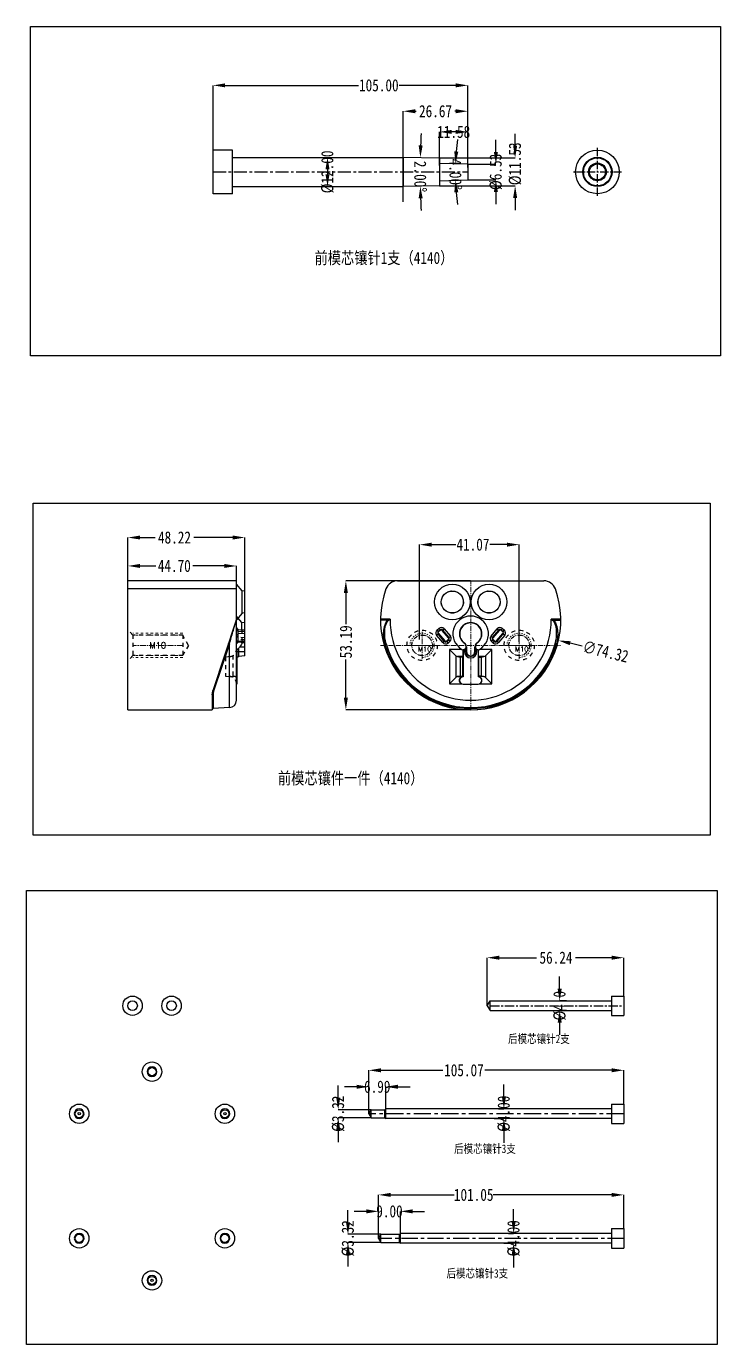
# Model space of a CAD drawing. Header units: millimetres. Extents: x 97 to 1722, y -6063 to 1553.
# Drawn here: x 662 to 948, y -2154 to -1610 of the extents above; entities that cross this region are included whole.
import ezdxf
from ezdxf.enums import TextEntityAlignment as Align

# ---------------------------------------------------------------- set-up
doc = ezdxf.new("R2010")
doc.units = ezdxf.units.MM
doc.header["$LTSCALE"] = 16.335
doc.header["$PDMODE"] = 3
doc.header["$PDSIZE"] = 0.3125
doc.linetypes.add('CENTER', pattern=[0.6, 0.375, -0.075, 0.075, -0.075])
doc.linetypes.add('HIDDEN', pattern=[0.2, 0.1, -0.1])
doc.layers.get('0').update_dxf_attribs({"linetype": 'CONTINUOUS'})
doc.layers.get('Defpoints').update_dxf_attribs({"linetype": 'CONTINUOUS'})
doc.layers.add('DEFAULT_2', color=8, linetype='HIDDEN')
doc.layers.add('screw', color=33, linetype='CONTINUOUS', lineweight=13)
doc.styles.get("Standard").update_dxf_attribs({"font": 'txt', "width": 0.8})
doc.styles.add('TXT', font='txt.shx', dxfattribs={"bigfont": 'gbcbig.shx'})
doc.dimstyles.get("Standard").update_dxf_attribs({"dimtxt": 0.15625, "dimasz": 0.1875, "dimexe": 0.125, "dimexo": 0.0625, "dimtad": 0, "dimtih": 1, "dimtoh": 1, "dimdsep": 46, "dimtxsty": 'Standard', "dimcen": 0.09, "dimadec": 0, "dimazin": 0, "dimtp": 0.01, "dimtm": 0.01, "dimtfac": 1, "dimtofl": 0, "dimtmove": 0, "dimatfit": 3, "dimfxl": 0, "dimtolj": 1, "dimarcsym": 0})
doc.dimstyles.new('STANDARD$0', dxfattribs={"dimscale": 2, "dimtxt": 3, "dimasz": 3, "dimexe": 1.25, "dimexo": 0.625, "dimgap": 0.5, "dimtad": 0, "dimdsep": 46, "dimlunit": 6, "dimtxsty": 'Standard', "dimblk": 'CLOSEDBLANK', "dimcen": 0, "dimclrt": 2, "dimazin": 2, "dimtfac": 2, "dimtmove": 1, "dimatfit": 3, "dimfxl": 0, "dimtolj": 1, "dimtzin": 0, "dimarcsym": 0})

# ---------------------------------------------------------------- blocks, each defined once
blk = doc.blocks.new('screw_m10_g')
at = {"layer": 'screw', "color": 1, "linetype": 'CENTER', "ltscale": 0.310989}
for p, q in [((0, -5.5), (0, 5.5)), ((-5.5, 0), (5.5, 0))]:
    blk.add_line(p, q, dxfattribs=at)
at = {"layer": 'screw', "color": 33, "linetype": 'HIDDEN', "ltscale": 0.310989}
blk.add_circle((0, 0), 4.25, dxfattribs=at)
at = {"layer": 'screw', "color": 92, "linetype": 'HIDDEN', "ltscale": 0.310989}
blk.add_arc((0, 0), 5, 270, 180, dxfattribs=at)
at = {"layer": 'screw', "color": 6, "style": 'TXT'}
blk.add_text('M10', height=2, dxfattribs=at).set_placement((-1.7, -2.5))
blk = doc.blocks.new('*D248')
at = {"color": 4, "lineweight": -2}
for p, q in [((881.41, -2007.02), (881.41, -2002.02)), ((884.17, -2012.02), (881.41, -2012.02)), ((884.17, -2015.99), (881.41, -2015.99)), ((881.41, -2020.99), (881.41, -2025.99))]:
    blk.add_line(p, q, dxfattribs=at)
at = {"color": 4}
for points in [[(880.58, -2007.02), (882.25, -2007.02), (881.41, -2012.02)], [(880.58, -2020.99), (882.25, -2020.99), (881.41, -2015.99)]]:
    blk.add_solid(points, dxfattribs=at)
at = {"layer": 'Defpoints', "color": 0}
for p in [(881.41, -2015.99), (884.17, -2012.02), (884.17, -2015.99)]:
    blk.add_point(p, dxfattribs=at)
at = {"color": 6, "insert": (881.41, -2014), "char_height": 5, "attachment_point": 5, "rotation": 90}
blk.add_mtext('\\A1;%%c4.0', dxfattribs=at)
blk = doc.blocks.new('*D249')
at = {"color": 4, "lineweight": -2}
for p, q in [((851.56, -2014), (851.56, -1994.21)), ((856.56, -1994.21), (871.89, -1994.21)), ((902.8, -1994.21), (887.89, -1994.21)), ((907.8, -2010), (907.8, -1994.21))]:
    blk.add_line(p, q, dxfattribs=at)
at = {"color": 4}
for points in [[(856.56, -1993.37), (856.56, -1995.04), (851.56, -1994.21)], [(902.8, -1993.37), (902.8, -1995.04), (907.8, -1994.21)]]:
    blk.add_solid(points, dxfattribs=at)
at = {"layer": 'Defpoints', "color": 0}
for p in [(907.8, -1994.21), (907.8, -2010), (851.56, -2014)]:
    blk.add_point(p, dxfattribs=at)
at = {"color": 6, "insert": (879.89, -1994.21), "char_height": 5, "attachment_point": 5}
blk.add_mtext('\\A1;56.24', dxfattribs=at)
blk = doc.blocks.new('*D250')
at = {"color": 4, "lineweight": -2}
for p, q in [((790.13, -2051.87), (790.13, -2046.87)), ((803.72, -2056.87), (790.13, -2056.87)), ((803.72, -2060.18), (790.13, -2060.18)), ((790.13, -2065.18), (790.13, -2070.18))]:
    blk.add_line(p, q, dxfattribs=at)
at = {"color": 4}
for points in [[(789.3, -2051.87), (790.96, -2051.87), (790.13, -2056.87)], [(789.3, -2065.18), (790.96, -2065.18), (790.13, -2060.18)]]:
    blk.add_solid(points, dxfattribs=at)
at = {"layer": 'Defpoints', "color": 0}
for p in [(803.72, -2056.87), (790.13, -2060.18), (803.72, -2060.18)]:
    blk.add_point(p, dxfattribs=at)
at = {"color": 6, "insert": (790.13, -2058.53), "char_height": 5, "attachment_point": 5, "rotation": 90}
blk.add_mtext('\\A1;%%c3.32', dxfattribs=at)
blk = doc.blocks.new('*D251')
at = {"color": 4, "lineweight": -2}
for p, q in [((797.73, -2047.41), (792.73, -2047.41)), ((802.73, -2058.53), (802.73, -2047.41)), ((809.72, -2056.53), (809.72, -2047.41)), ((814.72, -2047.41), (819.72, -2047.41))]:
    blk.add_line(p, q, dxfattribs=at)
at = {"color": 4}
for points in [[(797.73, -2046.58), (797.73, -2048.24), (802.73, -2047.41)], [(814.72, -2046.58), (814.72, -2048.24), (809.72, -2047.41)]]:
    blk.add_solid(points, dxfattribs=at)
at = {"layer": 'Defpoints', "color": 0}
for p in [(809.72, -2047.41), (802.73, -2058.53), (809.72, -2056.53)]:
    blk.add_point(p, dxfattribs=at)
at = {"color": 6, "insert": (806.22, -2047.41), "char_height": 5, "attachment_point": 5}
blk.add_mtext('\\A1;6.99', dxfattribs=at)
blk = doc.blocks.new('*D252')
at = {"color": 4, "lineweight": -2}
for p, q in [((802.73, -2058.53), (802.73, -2040.62)), ((807.73, -2040.62), (833.28, -2040.62)), ((902.8, -2040.62), (850.61, -2040.62)), ((907.8, -2054.53), (907.8, -2040.62))]:
    blk.add_line(p, q, dxfattribs=at)
at = {"color": 4}
for points in [[(807.73, -2039.79), (807.73, -2041.45), (802.73, -2040.62)], [(902.8, -2039.79), (902.8, -2041.45), (907.8, -2040.62)]]:
    blk.add_solid(points, dxfattribs=at)
at = {"layer": 'Defpoints', "color": 0}
for p in [(907.8, -2040.62), (802.73, -2058.53), (907.8, -2054.53)]:
    blk.add_point(p, dxfattribs=at)
at = {"color": 6, "insert": (841.95, -2040.62), "char_height": 5, "attachment_point": 5}
blk.add_mtext('\\A1;105.07', dxfattribs=at)
blk = doc.blocks.new('*D253')
at = {"color": 4, "lineweight": -2}
for p, q in [((858.42, -2051.53), (858.42, -2046.53)), ((856.26, -2056.53), (858.42, -2056.53)), ((854.43, -2060.53), (858.42, -2060.53)), ((858.42, -2065.53), (858.42, -2070.53))]:
    blk.add_line(p, q, dxfattribs=at)
at = {"color": 4}
for points in [[(857.59, -2051.53), (859.25, -2051.53), (858.42, -2056.53)], [(857.59, -2065.53), (859.25, -2065.53), (858.42, -2060.53)]]:
    blk.add_solid(points, dxfattribs=at)
at = {"layer": 'Defpoints', "color": 0}
for p in [(856.26, -2056.53), (854.43, -2060.53), (858.42, -2060.53)]:
    blk.add_point(p, dxfattribs=at)
at = {"color": 6, "insert": (858.42, -2058.53), "char_height": 5, "attachment_point": 5, "rotation": 90}
blk.add_mtext('\\A1;%%c4.00', dxfattribs=at)
blk = doc.blocks.new('*D212')
at = {"color": 4, "lineweight": -2}
for p, q in [((794.15, -2103.23), (794.15, -2098.23)), ((807.74, -2108.23), (794.15, -2108.23)), ((807.74, -2111.54), (794.15, -2111.54)), ((794.15, -2116.54), (794.15, -2121.54))]:
    blk.add_line(p, q, dxfattribs=at)
at = {"color": 4}
for points in [[(793.32, -2103.23), (794.98, -2103.23), (794.15, -2108.23)], [(793.32, -2116.54), (794.98, -2116.54), (794.15, -2111.54)]]:
    blk.add_solid(points, dxfattribs=at)
at = {"layer": 'Defpoints', "color": 0}
for p in [(807.74, -2108.23), (794.15, -2111.54), (807.74, -2111.54)]:
    blk.add_point(p, dxfattribs=at)
at = {"color": 6, "insert": (794.15, -2109.89), "char_height": 5, "attachment_point": 5, "rotation": 90}
blk.add_mtext('\\A1;%%c3.32', dxfattribs=at)
blk = doc.blocks.new('*D213')
at = {"color": 4, "lineweight": -2}
for p, q in [((801.75, -2098.77), (796.75, -2098.77)), ((806.75, -2109.89), (806.75, -2098.77)), ((815.75, -2107.89), (815.75, -2098.77)), ((820.75, -2098.77), (825.75, -2098.77))]:
    blk.add_line(p, q, dxfattribs=at)
at = {"color": 4}
for points in [[(801.75, -2097.94), (801.75, -2099.6), (806.75, -2098.77)], [(820.75, -2097.94), (820.75, -2099.6), (815.75, -2098.77)]]:
    blk.add_solid(points, dxfattribs=at)
at = {"layer": 'Defpoints', "color": 0}
for p in [(815.75, -2098.77), (815.75, -2107.89), (806.75, -2109.89)]:
    blk.add_point(p, dxfattribs=at)
at = {"color": 6, "insert": (811.25, -2098.77), "char_height": 5, "attachment_point": 5}
blk.add_mtext('\\A1;9.00', dxfattribs=at)
blk = doc.blocks.new('*D214')
at = {"color": 4, "lineweight": -2}
for p, q in [((806.75, -2109.89), (806.75, -2091.98)), ((811.75, -2091.98), (837.97, -2091.98)), ((902.8, -2091.98), (853.97, -2091.98)), ((907.8, -2105.89), (907.8, -2091.98))]:
    blk.add_line(p, q, dxfattribs=at)
at = {"color": 4}
for points in [[(811.75, -2091.15), (811.75, -2092.81), (806.75, -2091.98)], [(902.8, -2091.15), (902.8, -2092.81), (907.8, -2091.98)]]:
    blk.add_solid(points, dxfattribs=at)
at = {"layer": 'Defpoints', "color": 0}
for p in [(907.8, -2091.98), (907.8, -2105.89), (806.75, -2109.89)]:
    blk.add_point(p, dxfattribs=at)
at = {"color": 6, "insert": (845.97, -2091.98), "char_height": 5, "attachment_point": 5}
blk.add_mtext('\\A1;101.05', dxfattribs=at)
blk = doc.blocks.new('*D215')
at = {"color": 4, "lineweight": -2}
for p, q in [((862.44, -2102.89), (862.44, -2097.89)), ((860.28, -2107.89), (862.44, -2107.89)), ((858.45, -2111.89), (862.44, -2111.89)), ((862.44, -2116.89), (862.44, -2121.89))]:
    blk.add_line(p, q, dxfattribs=at)
at = {"color": 4}
for points in [[(861.61, -2102.89), (863.27, -2102.89), (862.44, -2107.89)], [(861.61, -2116.89), (863.27, -2116.89), (862.44, -2111.89)]]:
    blk.add_solid(points, dxfattribs=at)
at = {"layer": 'Defpoints', "color": 0}
for p in [(860.28, -2107.89), (858.45, -2111.89), (862.44, -2111.89)]:
    blk.add_point(p, dxfattribs=at)
at = {"color": 6, "insert": (862.44, -2109.89), "char_height": 5, "attachment_point": 5, "rotation": 90}
blk.add_mtext('\\A1;%%c4.00', dxfattribs=at)
blk = doc.blocks.new('*D289')
at = {"color": 4, "lineweight": -2}
for p, q in [((703.46, -1840.43), (703.46, -1821.01)), ((708.46, -1821.01), (714.63, -1821.01)), ((746.68, -1821.01), (730.63, -1821.01)), ((751.68, -1861.08), (751.68, -1821.01))]:
    blk.add_line(p, q, dxfattribs=at)
at = {"color": 4}
for points in [[(708.46, -1820.18), (708.46, -1821.84), (703.46, -1821.01)], [(746.68, -1820.18), (746.68, -1821.84), (751.68, -1821.01)]]:
    blk.add_solid(points, dxfattribs=at)
at = {"layer": 'Defpoints', "color": 0}
for p in [(703.46, -1821.01), (703.46, -1840.43), (751.68, -1861.08)]:
    blk.add_point(p, dxfattribs=at)
at = {"color": 6, "insert": (722.63, -1821.01), "char_height": 5, "attachment_point": 5}
blk.add_mtext('\\A1;48.22', dxfattribs=at)
blk = doc.blocks.new('*D290')
at = {"color": 4, "lineweight": -2}
blk.add_line((890.62, -1865.73), (885.75, -1864.58), dxfattribs=at)
at = {"color": 4}
blk.add_solid([(885.95, -1863.77), (885.56, -1865.39), (880.89, -1863.43)], dxfattribs=at)
at = {"layer": 'Defpoints', "color": 0}
for p in [(808.56, -1846.34), (880.89, -1863.43)]:
    blk.add_point(p, dxfattribs=at)
at = {"color": 6, "insert": (900.35, -1868.03), "char_height": 5, "attachment_point": 5, "rotation": 346.7031}
blk.add_mtext('\\A1;∅74.32', dxfattribs=at)
blk = doc.blocks.new('*D291')
at = {"color": 4, "lineweight": -2}
for p, q in [((844.72, -1838.86), (793.28, -1838.86)), ((793.28, -1843.86), (793.28, -1856.67)), ((793.28, -1887.04), (793.28, -1871.33)), ((844.72, -1892.04), (793.28, -1892.04))]:
    blk.add_line(p, q, dxfattribs=at)
at = {"color": 4}
for points in [[(792.44, -1843.86), (794.11, -1843.86), (793.28, -1838.86)], [(792.44, -1887.04), (794.11, -1887.04), (793.28, -1892.04)]]:
    blk.add_solid(points, dxfattribs=at)
at = {"layer": 'Defpoints', "color": 0}
for p in [(844.72, -1838.86), (793.28, -1892.04), (844.72, -1892.04)]:
    blk.add_point(p, dxfattribs=at)
at = {"color": 6, "insert": (793.28, -1864), "char_height": 5, "attachment_point": 5, "rotation": 90}
blk.add_mtext('\\A1;53.19', dxfattribs=at)
blk = doc.blocks.new('*D292')
at = {"color": 4, "lineweight": -2}
for p, q in [((823.65, -1863.02), (823.65, -1823.95)), ((828.65, -1823.95), (838.66, -1823.95)), ((859.72, -1823.95), (852.66, -1823.95)), ((864.72, -1864), (864.72, -1823.95))]:
    blk.add_line(p, q, dxfattribs=at)
at = {"color": 4}
for points in [[(828.65, -1823.12), (828.65, -1824.78), (823.65, -1823.95)], [(859.72, -1823.12), (859.72, -1824.78), (864.72, -1823.95)]]:
    blk.add_solid(points, dxfattribs=at)
at = {"layer": 'Defpoints', "color": 0}
for p in [(823.65, -1823.95), (823.65, -1863.02), (864.72, -1864)]:
    blk.add_point(p, dxfattribs=at)
at = {"color": 6, "insert": (845.66, -1823.95), "char_height": 5, "attachment_point": 5}
blk.add_mtext('\\A1;41.07', dxfattribs=at)
blk = doc.blocks.new('*D293')
at = {"color": 4, "lineweight": -2}
for p, q in [((703.46, -1836.64), (703.46, -1832.73)), ((708.46, -1832.73), (714.88, -1832.73)), ((743.16, -1832.73), (730.22, -1832.73)), ((748.16, -1838.86), (748.16, -1832.73))]:
    blk.add_line(p, q, dxfattribs=at)
at = {"color": 4}
for points in [[(708.46, -1831.9), (708.46, -1833.56), (703.46, -1832.73)], [(743.16, -1831.9), (743.16, -1833.56), (748.16, -1832.73)]]:
    blk.add_solid(points, dxfattribs=at)
at = {"layer": 'Defpoints', "color": 0}
for p in [(703.46, -1832.73), (703.46, -1836.64), (748.16, -1838.86)]:
    blk.add_point(p, dxfattribs=at)
at = {"color": 6, "insert": (722.55, -1832.73), "char_height": 5, "attachment_point": 5}
blk.add_mtext('\\A1;44.70', dxfattribs=at)
blk = doc.blocks.new('*D296')
at = {"color": 4, "lineweight": -2}
for p, q in [((855.12, -1662.04), (855.12, -1657.04)), ((843.52, -1667.04), (855.12, -1667.04)), ((843.52, -1673.57), (855.12, -1673.57)), ((855.12, -1678.57), (855.12, -1683.57))]:
    blk.add_line(p, q, dxfattribs=at)
at = {"color": 4}
for points in [[(854.29, -1662.04), (855.95, -1662.04), (855.12, -1667.04)], [(854.29, -1678.57), (855.95, -1678.57), (855.12, -1673.57)]]:
    blk.add_solid(points, dxfattribs=at)
at = {"layer": 'Defpoints', "color": 0}
for p in [(843.52, -1667.04), (843.52, -1673.57), (855.12, -1673.57)]:
    blk.add_point(p, dxfattribs=at)
at = {"color": 6, "insert": (855.12, -1670.3), "char_height": 5, "attachment_point": 5, "rotation": 90}
blk.add_mtext('\\A1;%%c6.53', dxfattribs=at)
blk = doc.blocks.new('*D297')
at = {"color": 4, "lineweight": -2}
for p, q in [((863.05, -1659.54), (863.05, -1654.54)), ((831.94, -1664.54), (863.05, -1664.54)), ((831.94, -1676.07), (863.05, -1676.07)), ((863.05, -1681.07), (863.05, -1686.07))]:
    blk.add_line(p, q, dxfattribs=at)
at = {"color": 4}
for points in [[(862.22, -1659.54), (863.89, -1659.54), (863.05, -1664.54)], [(862.22, -1681.07), (863.89, -1681.07), (863.05, -1676.07)]]:
    blk.add_solid(points, dxfattribs=at)
at = {"layer": 'Defpoints', "color": 0}
for p in [(831.94, -1664.54), (831.94, -1676.07), (863.05, -1676.07)]:
    blk.add_point(p, dxfattribs=at)
at = {"color": 6, "insert": (863.05, -1666.98), "char_height": 5, "attachment_point": 5, "rotation": 90}
blk.add_mtext('\\A1;%%c11.53', dxfattribs=at)
blk = doc.blocks.new('*D298')
at = {"color": 4, "lineweight": -2}
blk.add_line((785.71, -1669.3), (785.71, -1671.3), dxfattribs=at)
at = {"color": 4}
for points in [[(784.87, -1669.3), (786.54, -1669.3), (785.71, -1664.3)], [(784.87, -1671.3), (786.54, -1671.3), (785.71, -1676.3)]]:
    blk.add_solid(points, dxfattribs=at)
at = {"layer": 'Defpoints', "color": 0}
for p in [(785.71, -1664.3), (785.71, -1676.3), (785.71, -1676.3)]:
    blk.add_point(p, dxfattribs=at)
at = {"color": 6, "insert": (785.71, -1670.3), "char_height": 5, "attachment_point": 5, "rotation": 90}
blk.add_mtext('\\A1;%%c12.00', dxfattribs=at)
blk = doc.blocks.new('*D299')
at = {"color": 4, "lineweight": -2}
for p, q in [((831.94, -1667.65), (831.94, -1653.81)), ((838.52, -1653.81), (836.94, -1653.81)), ((843.52, -1668.49), (843.52, -1653.81))]:
    blk.add_line(p, q, dxfattribs=at)
at = {"color": 4}
for points in [[(836.94, -1652.97), (836.94, -1654.64), (831.94, -1653.81)], [(838.52, -1652.97), (838.52, -1654.64), (843.52, -1653.81)]]:
    blk.add_solid(points, dxfattribs=at)
at = {"layer": 'Defpoints', "color": 0}
for p in [(831.94, -1653.81), (831.94, -1667.65), (843.52, -1668.49)]:
    blk.add_point(p, dxfattribs=at)
at = {"color": 6, "insert": (837.73, -1653.81), "char_height": 5, "attachment_point": 5}
blk.add_mtext('\\A1;11.58', dxfattribs=at)
blk = doc.blocks.new('*D300')
at = {"color": 4, "lineweight": -2}
for p, q in [((816.85, -1682.58), (816.85, -1645.29)), ((821.85, -1645.29), (822.24, -1645.29)), ((838.52, -1645.29), (838.24, -1645.29)), ((843.52, -1668.49), (843.52, -1645.29))]:
    blk.add_line(p, q, dxfattribs=at)
at = {"color": 4}
for points in [[(821.85, -1644.46), (821.85, -1646.13), (816.85, -1645.29)], [(838.52, -1644.46), (838.52, -1646.13), (843.52, -1645.29)]]:
    blk.add_solid(points, dxfattribs=at)
at = {"layer": 'Defpoints', "color": 0}
for p in [(816.85, -1645.29), (843.52, -1668.49), (816.85, -1682.58)]:
    blk.add_point(p, dxfattribs=at)
at = {"color": 6, "insert": (830.24, -1645.29), "char_height": 5, "attachment_point": 5}
blk.add_mtext('\\A1;26.67', dxfattribs=at)
blk = doc.blocks.new('*D301')
at = {"color": 4, "lineweight": -2}
for p, q in [((738.52, -1664.67), (738.52, -1634.62)), ((743.52, -1634.62), (798.53, -1634.62)), ((838.52, -1634.62), (815.19, -1634.62)), ((843.52, -1668.49), (843.52, -1634.62))]:
    blk.add_line(p, q, dxfattribs=at)
at = {"color": 4}
for points in [[(743.52, -1633.79), (743.52, -1635.45), (738.52, -1634.62)], [(838.52, -1633.79), (838.52, -1635.45), (843.52, -1634.62)]]:
    blk.add_solid(points, dxfattribs=at)
at = {"layer": 'Defpoints', "color": 0}
for p in [(738.52, -1634.62), (738.52, -1664.67), (843.52, -1668.49)]:
    blk.add_point(p, dxfattribs=at)
at = {"color": 6, "insert": (806.86, -1634.62), "char_height": 5, "attachment_point": 5}
blk.add_mtext('\\A1;105.00', dxfattribs=at)
blk = doc.blocks.new('*D306')
at = {"color": 4, "lineweight": -2}
for start, end in [(172.1895, 175.0948), (184.9052, 187.8105)]:
    blk.add_arc((937.05, -1670.3), 98.62, start, end, dxfattribs=at)
at = {"color": 4}
for points in [[(839.63, -1661.92), (837.96, -1661.82), (838.5, -1666.86)], [(837.96, -1678.78), (839.63, -1678.68), (838.5, -1673.74)]]:
    blk.add_solid(points, dxfattribs=at)
at = {"layer": 'Defpoints', "color": 0}
for p in [(831.94, -1666.63), (843.52, -1667.04), (838.44, -1669.15), (843.52, -1673.57), (831.94, -1673.97)]:
    blk.add_point(p, dxfattribs=at)
at = {"color": 6, "insert": (838.44, -1671.28), "char_height": 5, "attachment_point": 5, "rotation": 270.5688}
blk.add_mtext('\\A1;4.00°', dxfattribs=at)
blk = doc.blocks.new('*D307')
at = {"color": 4, "lineweight": -2}
for start, end in [(177.3067, 178.1534), (181.8466, 182.6933)]:
    blk.add_arc((1162.31, -1670.3), 338.38, start, end, dxfattribs=at)
at = {"color": 4}
for points in [[(824.94, -1659.42), (823.28, -1659.38), (823.98, -1664.4)], [(823.28, -1681.23), (824.94, -1681.19), (823.98, -1676.21)]]:
    blk.add_solid(points, dxfattribs=at)
at = {"layer": 'Defpoints', "color": 0}
for p in [(816.85, -1664.27), (831.94, -1664.54), (823.94, -1668.33), (816.85, -1676.33), (831.94, -1676.07)]:
    blk.add_point(p, dxfattribs=at)
at = {"color": 6, "insert": (823.94, -1672.21), "char_height": 5, "attachment_point": 5, "rotation": 270.323}
blk.add_mtext('\\A1;2.00°', dxfattribs=at)

msp = doc.modelspace()

# ---------------------------------------------------------------- linework, layer by layer
at = {"color": 7, "linetype": 'Continuous'}
for p, q in [((746.521, -1661.302), (738.521, -1661.302)), ((738.521, -1679.301), (738.521, -1661.303)), ((746.521, -1679.302), (746.521, -1661.302)), ((746.521, -1664.302), (816.845, -1664.302)), ((816.845, -1664.302), (816.851, -1664.4)), ((816.851, -1664.4), (816.851, -1676.302)), ((816.852, -1664.272), (831.937, -1664.535)), ((831.937, -1664.535), (831.937, -1676.069)), ((831.937, -1666.631), (843.521, -1667.036)), ((843.521, -1667.036), (843.521, -1673.568)), ((831.937, -1673.973), (843.521, -1673.568)), ((746.521, -1676.302), (816.851, -1676.302)), ((831.937, -1676.069), (816.852, -1676.332)), ((746.521, -1679.302), (738.521, -1679.302)), ((703.461, -1892.044), (703.461, -1838.857)), ((748.161, -1838.857), (703.461, -1838.857)), ((748.161, -1854.719), (748.161, -1838.857)), ((750.469, -1842.995), (748.161, -1840.244)), ((814.511, -1838.857), (874.936, -1838.857)), ((748.161, -1842.143), (703.461, -1842.143)), ((750.469, -1852.167), (750.469, -1842.995)), ((751.678, -1843.058), (750.469, -1842.995)), ((751.678, -1852.103), (751.678, -1843.058)), ((750.469, -1852.167), (748.188, -1854.885)), ((751.678, -1852.103), (750.469, -1852.167)), ((748.109, -1855.037), (738.37, -1884.191)), ((748.161, -1888.106), (748.161, -1855.037)), ((748.925, -1858.867), (748.161, -1858.103)), ((750.43, -1856.08), (748.808, -1854.146)), ((750.43, -1858.999), (750.43, -1856.08)), ((751.678, -1856.189), (750.43, -1856.08)), ((751.678, -1869.755), (751.678, -1856.189)), ((811.5, -1854.719), (807.563, -1854.719)), ((810.766, -1855.037), (807.563, -1855.037)), ((881.885, -1854.719), (877.947, -1854.719)), ((878.681, -1855.037), (881.885, -1855.037)), ((748.161, -1858.456), (748.925, -1859.041)), ((748.161, -1859.102), (748.925, -1859.687)), ((748.161, -1861.225), (748.925, -1860.734)), ((748.161, -1864.305), (748.925, -1863.814)), ((748.925, -1864.079), (748.925, -1858.867)), ((748.925, -1858.867), (751.678, -1859.108)), ((751.678, -1859.225), (748.925, -1859.041)), ((751.678, -1859.871), (748.925, -1859.687)), ((751.678, -1860.579), (748.925, -1860.734)), ((751.678, -1863.659), (748.925, -1863.814)), ((748.925, -1864.079), (751.678, -1863.838)), ((830.677, -1861.225), (831.447, -1860.579)), ((833.261, -1864.305), (830.677, -1861.225)), ((830.863, -1859.102), (831.633, -1858.456)), ((830.863, -1859.102), (831.509, -1859.871)), ((833.846, -1863.814), (831.262, -1860.734)), ((831.354, -1859.687), (832.124, -1859.041)), ((831.447, -1860.579), (834.031, -1863.659)), ((832.279, -1859.225), (831.509, -1859.871)), ((831.633, -1858.456), (832.279, -1859.225)), ((832.987, -1859.287), (833.757, -1858.641)), ((835.571, -1862.367), (832.987, -1859.287)), ((833.171, -1859.133), (835.755, -1862.212)), ((833.261, -1864.305), (834.031, -1863.659)), ((833.757, -1858.641), (836.341, -1861.721)), ((834.739, -1863.721), (835.509, -1863.075)), ((834.739, -1863.721), (835.385, -1864.491)), ((835.664, -1863.259), (834.894, -1863.905)), ((836.155, -1863.845), (835.385, -1864.491)), ((835.509, -1863.075), (836.155, -1863.845)), ((835.571, -1862.367), (836.341, -1861.721)), ((853.107, -1861.721), (855.691, -1858.641)), ((853.107, -1861.721), (853.877, -1862.367)), ((853.293, -1863.845), (853.939, -1863.075)), ((854.062, -1864.491), (853.293, -1863.845)), ((853.692, -1862.212), (856.276, -1859.133)), ((853.784, -1863.259), (854.554, -1863.905)), ((856.461, -1859.287), (853.877, -1862.367)), ((853.939, -1863.075), (854.708, -1863.721)), ((854.062, -1864.491), (854.708, -1863.721)), ((855.416, -1863.659), (858, -1860.579)), ((855.416, -1863.659), (856.186, -1864.305)), ((855.601, -1863.814), (858.185, -1860.734)), ((855.691, -1858.641), (856.461, -1859.287)), ((858.77, -1861.225), (856.186, -1864.305)), ((857.169, -1859.225), (857.815, -1858.456)), ((857.938, -1859.871), (857.169, -1859.225)), ((857.323, -1859.041), (858.093, -1859.687)), ((857.815, -1858.456), (858.584, -1859.102)), ((857.938, -1859.871), (858.584, -1859.102)), ((858, -1860.579), (858.77, -1861.225)), ((745.304, -1864.805), (738.82, -1883.952)), ((745.303, -1891.117), (745.303, -1864.805)), ((748.925, -1864.079), (748.161, -1864.843)), ((748.362, -1867.1), (748.362, -1881.414)), ((748.362, -1867.998), (751.678, -1867.998)), ((749.098, -1869.982), (749.098, -1866.606)), ((749.551, -1866.047), (751.678, -1866.047)), ((750.43, -1864.495), (750.43, -1863.948)), ((751.678, -1864.405), (750.43, -1864.495)), ((836.007, -1867.103), (836.007, -1881.261)), ((841.122, -1867.103), (836.007, -1867.103)), ((836.007, -1867.103), (838.618, -1869.714)), ((841.633, -1867.1), (841.633, -1878.399)), ((842.115, -1864.405), (842.052, -1864.495)), ((842.122, -1867.314), (842.122, -1867.998)), ((842.122, -1867.998), (842.965, -1867.998)), ((842.779, -1866.047), (842.739, -1866.606)), ((842.739, -1867.998), (842.739, -1866.606)), ((842.779, -1866.047), (842.965, -1866.047)), ((842.965, -1866.047), (842.965, -1867.998)), ((846.482, -1867.998), (846.482, -1866.047)), ((846.482, -1866.047), (846.668, -1866.047)), ((846.482, -1867.998), (847.326, -1867.998)), ((846.668, -1866.047), (846.708, -1866.606)), ((846.708, -1866.606), (846.708, -1867.998)), ((847.326, -1867.998), (847.326, -1867.314)), ((847.396, -1864.495), (847.333, -1864.405)), ((847.814, -1867.1), (847.814, -1878.399)), ((847.82, -1867.379), (847.814, -1867.1)), ((853.44, -1867.103), (848.325, -1867.103)), ((853.44, -1867.103), (850.829, -1869.714)), ((853.44, -1881.261), (853.44, -1867.103)), ((749.098, -1869.982), (748.362, -1870.6)), ((751.678, -1869.756), (749.098, -1869.982)), ((838.618, -1869.714), (838.618, -1878.649)), ((841.56, -1870.089), (839.246, -1870.089)), ((839.246, -1870.089), (840.359, -1870.359)), ((840.359, -1870.359), (840.359, -1878.162)), ((841.51, -1870.359), (840.359, -1870.359)), ((841.51, -1870.359), (841.56, -1870.089)), ((841.51, -1878.162), (841.51, -1870.359)), ((847.887, -1870.089), (847.938, -1870.359)), ((850.201, -1870.089), (847.887, -1870.089)), ((847.938, -1870.359), (847.938, -1878.162)), ((847.938, -1870.359), (849.088, -1870.359)), ((849.088, -1870.359), (850.201, -1870.089)), ((849.088, -1870.359), (849.088, -1878.162)), ((850.829, -1869.714), (850.829, -1878.649)), ((748.362, -1878.399), (748.161, -1878.389)), ((838.618, -1878.649), (836.007, -1881.261)), ((840.359, -1878.162), (839.398, -1878.25)), ((839.398, -1878.25), (841.446, -1878.25)), ((840.359, -1878.162), (841.51, -1878.162)), ((847.938, -1878.162), (847.894, -1878.25)), ((849.088, -1878.162), (847.938, -1878.162)), ((850.05, -1878.25), (848.001, -1878.25)), ((849.088, -1878.162), (850.05, -1878.25)), ((853.44, -1881.261), (850.829, -1878.649)), ((738.587, -1885.365), (738.587, -1891.469)), ((748.362, -1881.414), (748.161, -1881.425)), ((822.223, -1884.191), (821.877, -1884.191)), ((824.213, -1885.783), (824.491, -1885.365)), ((836.007, -1881.261), (840.946, -1881.261)), ((841.633, -1881.414), (841.633, -1881.425)), ((841.633, -1881.425), (847.814, -1881.425)), ((847.814, -1881.425), (847.814, -1881.414)), ((848.501, -1881.261), (853.44, -1881.261)), ((865.234, -1885.783), (864.957, -1885.365)), ((867.224, -1884.191), (867.57, -1884.191)), ((738.111, -1885.783), (738.111, -1892.043)), ((824.213, -1885.783), (824.081, -1885.783)), ((865.366, -1885.783), (865.234, -1885.783)), ((703.461, -1892.044), (738.111, -1892.044)), ((745.303, -1891.117), (738.587, -1891.469)), ((902.797, -2010.002), (907.797, -2010.002)), ((902.797, -2010.003), (902.797, -2018.001)), ((907.797, -2010.002), (907.797, -2018.002)), ((851.56, -2014.002), (852.752, -2012.017)), ((851.56, -2014.002), (852.752, -2015.987)), ((852.752, -2015.987), (852.752, -2012.017)), ((852.752, -2012.017), (902.797, -2012.017)), ((852.752, -2015.987), (902.797, -2015.987)), ((902.797, -2018.002), (907.797, -2018.002)), ((802.727, -2058.526), (803.723, -2056.868)), ((802.727, -2058.526), (803.723, -2060.184)), ((803.723, -2060.184), (803.723, -2056.868)), ((803.723, -2056.868), (809.376, -2056.868)), ((809.376, -2056.868), (809.718, -2056.526)), ((809.376, -2060.184), (809.376, -2056.868)), ((809.718, -2060.526), (809.718, -2056.526)), ((902.797, -2056.526), (809.718, -2056.526)), ((902.797, -2054.526), (907.797, -2054.526)), ((902.797, -2054.528), (902.797, -2062.525)), ((907.797, -2054.526), (907.797, -2062.526)), ((803.723, -2060.184), (809.376, -2060.184)), ((809.376, -2060.184), (809.718, -2060.526)), ((902.797, -2060.526), (809.718, -2060.526)), ((902.797, -2062.526), (907.797, -2062.526)), ((806.747, -2109.886), (807.743, -2108.228)), ((807.743, -2111.544), (807.743, -2108.228)), ((807.743, -2108.228), (815.406, -2108.228)), ((815.406, -2108.228), (815.748, -2107.886)), ((815.406, -2111.544), (815.406, -2108.228)), ((815.748, -2111.886), (815.748, -2107.886)), ((902.797, -2107.886), (815.748, -2107.886)), ((902.797, -2105.886), (907.797, -2105.886)), ((902.797, -2105.887), (902.797, -2113.885)), ((907.797, -2105.886), (907.797, -2113.886)), ((806.747, -2109.886), (807.743, -2111.544)), ((807.743, -2111.544), (815.406, -2111.544)), ((815.406, -2111.544), (815.748, -2111.886)), ((902.797, -2111.886), (815.748, -2111.886)), ((902.797, -2113.886), (907.797, -2113.886))]:
    msp.add_line(p, q, dxfattribs=at)
at = {"color": 1, "linetype": 'CENTER', "ltscale": 0.55978}
for p, q in [((896.975, -1680.202), (896.975, -1660.402)), ((887.075, -1670.302), (906.875, -1670.302))]:
    msp.add_line(p, q, dxfattribs=at)
at = {"color": 1, "linetype": 'CENTER', "ltscale": 0.87484}
msp.add_line((738.521, -1670.302), (843.521, -1670.302), dxfattribs=at)
at = {"color": 1, "linetype": 'CENTER', "ltscale": 0.622537}
msp.add_line((852.752, -2014.002), (907.797, -2014.002), dxfattribs=at)
at = {"color": 1, "linetype": 'CENTER', "ltscale": 1.157862}
msp.add_line((907.797, -2058.526), (803.02, -2058.526), dxfattribs=at)
at = {"color": 1, "linetype": 'CENTER', "ltscale": 1.082852}
msp.add_line((907.797, -2109.886), (806.747, -2109.886), dxfattribs=at)
for points in [[(663.283, -1610.304), (947.765, -1610.304), (947.765, -1746.058), (663.283, -1746.058)], [(664.333, -1806.891), (943.507, -1806.891), (943.507, -1943.706), (664.333, -1943.706)], [(661.572, -1966.441), (946.361, -1966.441), (946.361, -2153.704), (661.572, -2153.704)]]:
    msp.add_lwpolyline(points, close=True)
at = {"color": 7, "linetype": 'Continuous'}
for centre, radius in [((896.975, -1670.302), 9), ((896.975, -1670.302), 6.03), ((896.975, -1670.302), 5.767), ((896.975, -1670.302), 3.671), ((896.975, -1670.302), 3.266), ((837.143, -1847.581), 7.337), ((852.305, -1847.581), 7.337), ((837.143, -1847.581), 4.522), ((852.305, -1847.581), 4.522), ((705.331, -2014.002), 4), ((721.411, -2014.002), 4), ((705.331, -2014.002), 1.985), ((721.411, -2014.002), 1.985), ((713.371, -2041.19), 4), ((713.371, -2041.19), 1.658), ((683.343, -2058.526), 4), ((683.343, -2058.526), 1.658), ((683.343, -2058.526), 0.487), ((743.398, -2058.526), 4), ((743.398, -2058.526), 1.658), ((743.398, -2058.526), 0.487), ((683.343, -2109.886), 4), ((683.343, -2109.886), 1.658), ((743.398, -2109.886), 4), ((743.398, -2109.886), 1.658), ((713.371, -2127.222), 4), ((713.371, -2127.222), 1.658), ((713.371, -2127.222), 0.487)]:
    msp.add_circle(centre, radius, dxfattribs=at)
for centre, radius, start, end in [((814.511, -1843.857), 5, 90, 159.95139), ((874.936, -1843.857), 5, 20.04861, 90), ((844.724, -1854.882), 37.161, 159.95139, 20.04861), ((747.156, -1854.719), 1.005, 341.52728, 359.99999), ((808.529, -1856.636), 2.75, 31.58965, 35.54691), ((844.724, -1854.882), 33.224, 179.71816, 0.28184), ((832.602, -1859.61), 1.508, 40, 130), ((844.724, -1860.711), 7.337, 299.40247, 240.59762), ((844.724, -1860.711), 4.632, 305.23442, 234.76558), ((844.724, -1860.711), 4.522, 305.23442, 234.76558), ((856.846, -1859.61), 1.508, 50, 140), ((880.919, -1856.636), 2.75, 144.45256, 148.40998), ((831.832, -1860.256), 1.508, 130, 220), ((831.832, -1860.256), 0.743, 130, 220), ((831.832, -1860.256), 0.502, 130, 220), ((832.602, -1859.61), 0.743, 40, 130), ((832.602, -1859.61), 0.502, 40, 130), ((834.416, -1863.336), 0.743, 220, 310), ((834.416, -1863.336), 0.502, 220, 310), ((835.186, -1862.69), 0.502, 310, 40), ((835.186, -1862.69), 0.743, 310, 40), ((835.186, -1862.69), 1.508, 310, 40), ((854.262, -1862.69), 1.508, 140, 230), ((854.262, -1862.69), 0.743, 140, 230), ((854.262, -1862.69), 0.502, 140, 230), ((855.031, -1863.336), 0.743, 230, 320), ((855.031, -1863.336), 0.502, 230, 320), ((856.846, -1859.61), 0.743, 50, 140), ((856.846, -1859.61), 0.502, 50, 140), ((857.615, -1860.256), 0.502, 320, 50), ((857.615, -1860.256), 0.743, 320, 50), ((857.615, -1860.256), 1.508, 320, 50), ((669.316, -1806.813), 99.412, 322.5329, 322.66759), ((686.109, -1801.779), 90.389, 313.52873, 313.74425), ((696.637, -1812.793), 75.152, 313.75148, 314.27078), ((584.412, -1732.477), 212.396, 320.83857, 321.03281), ((844.724, -1854.882), 36.235, 195.89308, 344.10692), ((844.73, -1855.524), 36.07, 194.90963, 232.00949), ((834.416, -1863.336), 1.508, 220, 310), ((851.535, -1848.651), 21.187, 240.56244, 242.12129), ((844.724, -1860.711), 7.097, 244.18603, 248.49131), ((840.955, -1866.047), 2.01, 0, 54.76558), ((786.755, -1818.391), 73.885, 318.53535, 319.26383), ((844.724, -1867.998), 2.602, 180, 0), ((844.724, -1867.998), 1.985, 180, 0), ((844.724, -1867.998), 1.759, 180, 0), ((848.492, -1866.047), 2.01, 125.23442, 180), ((902.692, -1818.391), 73.885, 220.73592, 221.46441), ((844.724, -1860.711), 7.097, 291.50869, 295.81397), ((837.911, -1848.65), 21.189, 297.87964, 299.43833), ((855.031, -1863.336), 1.508, 230, 320), ((844.718, -1855.524), 36.07, 307.99045, 345.09038), ((841.633, -1879.907), 1.508, 90, 270), ((841.554, -1917.44), 39.19, 90.00088, 90.1574), ((847.814, -1879.907), 1.508, 270, 90), ((847.888, -1925.214), 46.964, 89.86137, 89.99198), ((743.136, -1885.783), 5.025, 161.52718, 180), ((742.999, -1885.366), 4.412, 161.2956, 179.98458), ((842.949, -1857.479), 33.81, 231.75264, 232.19189), ((843.409, -1859.748), 32.347, 229.0828, 233.41236), ((841.681, -1859.424), 31.12, 232.01436, 236.46967), ((844.724, -1854.882), 36.587, 236.42602, 303.57399), ((847.561, -1859.139), 31.471, 303.55523, 307.9608), ((846.026, -1859.735), 32.365, 306.59003, 310.91717), ((845.843, -1856.702), 34.826, 307.87517, 308.30125), ((745.146, -1888.106), 3.015, 273, 360), ((844.116, -1858.81), 33.521, 233.39807, 233.57772), ((844.724, -1854.882), 37.088, 236.42601, 303.57399), ((846.628, -1860.536), 31.363, 306.38913, 306.58116), ((738.613, -1891.971), 0.502, 93, 180), ((713.371, -2041.19), 2, 0, 358.29125), ((683.343, -2058.526), 2, 0, 358.29125), ((743.398, -2058.526), 2, 0, 358.29125), ((683.343, -2109.886), 2, 180, 178.29125), ((743.398, -2109.886), 2, 180, 178.29125), ((713.371, -2127.222), 2, 0, 358.29125)]:
    msp.add_arc(centre, radius, start, end, dxfattribs=at)
for centre, start_param, end_param in [((839.489, -1867.103), -3.6651914, -3.281219), ((849.959, -1867.103), -3.0019663, -2.6179939), ((849.959, -1881.261), -0.5235988, -0.0523599)]:
    msp.add_ellipse(centre, major_axis=(0, 3.015), ratio=0.5773503, start_param=start_param, end_param=end_param, dxfattribs=at)
for points, knots in [([(745.303, -1864.805), (745.542, -1863.985), (746.022, -1862.333), (746.743, -1859.856), (747.339, -1857.807), (747.743, -1856.41), (747.955, -1855.684), (748.048, -1855.349), (748.094, -1855.196)], [0, 0, 0, 0, 0.2559289, 0.5160005, 0.7733651, 0.8956988, 0.9520571, 1, 1, 1, 1]), ([(809.392, -1864.783), (809.209, -1864.096), (808.939, -1862.75), (808.794, -1860.803), (808.902, -1859.08), (809.179, -1857.663), (809.563, -1856.582), (810.047, -1855.706), (810.476, -1855.224), (810.766, -1855.038)], [0, 0, 0, 0, 0.2072376, 0.3984486, 0.5672824, 0.7084176, 0.8179196, 0.8994199, 1, 1, 1, 1]), ([(809.874, -1864.805), (809.657, -1863.998), (809.332, -1862.355), (809.235, -1860.262), (809.383, -1858.597), (809.632, -1857.367), (809.986, -1856.371), (810.415, -1855.646), (810.698, -1855.319), (810.871, -1855.196)], [0, 0, 0, 0, 0.2496128, 0.4987564, 0.6234419, 0.7482657, 0.8734324, 0.9364676, 1, 1, 1, 1]), ([(810.766, -1855.037), (810.807, -1855.02), (810.91, -1854.979), (811.068, -1854.897), (811.199, -1854.865), (811.264, -1854.855)], [0, 0, 0, 0, 0.249169, 0.6241703, 1, 1, 1, 1]), ([(878.183, -1854.855), (878.227, -1854.861), (878.337, -1854.883), (878.498, -1854.96), (878.62, -1855.011), (878.681, -1855.037)], [0, 0, 0, 0, 0.2510957, 0.6260324, 1, 1, 1, 1]), ([(879.573, -1864.805), (879.79, -1863.998), (880.115, -1862.355), (880.213, -1860.262), (880.064, -1858.597), (879.815, -1857.366), (879.461, -1856.371), (879.033, -1855.646), (878.749, -1855.319), (878.576, -1855.196)], [0, 0, 0, 0, 0.2496152, 0.49876, 0.6234461, 0.7482703, 0.8734372, 0.936469, 1, 1, 1, 1]), ([(878.681, -1855.038), (878.971, -1855.224), (879.401, -1855.706), (879.885, -1856.582), (880.268, -1857.663), (880.545, -1859.08), (880.653, -1860.803), (880.508, -1862.75), (880.239, -1864.096), (880.056, -1864.783)], [0, 0, 0, 0, 0.1005811, 0.1820811, 0.2915833, 0.4327182, 0.6015518, 0.7927627, 1, 1, 1, 1]), ([(744.853, -1864.783), (744.859, -1864.767), (744.914, -1864.743), (745.064, -1864.745), (745.203, -1864.775), (745.303, -1864.805)], [0, 0, 0, 0, 0.1126554, 0.3278435, 1, 1, 1, 1]), ([(750.43, -1864.495), (750.43, -1864.612), (750.347, -1864.875), (750.055, -1865.4), (749.761, -1865.788), (749.551, -1866.047)], [0, 0, 0, 0, 0.1958501, 0.4450439, 1, 1, 1, 1]), ([(809.392, -1864.783), (809.496, -1864.758), (809.643, -1864.735), (809.806, -1864.754), (809.865, -1864.785), (809.874, -1864.805)], [0, 0, 0, 0, 0.6448593, 0.8677052, 1, 1, 1, 1]), ([(822.019, -1884.032), (820.47, -1882.811), (817.59, -1880.11), (813.982, -1875.452), (811.18, -1870.316), (809.895, -1866.646), (809.392, -1864.783)], [0, 0, 0, 0, 0.2529007, 0.5036687, 0.7525763, 1, 1, 1, 1]), ([(841.56, -1870.089), (841.567, -1870.052), (841.575, -1869.95), (841.594, -1869.649), (841.609, -1869.106), (841.623, -1868.305), (841.627, -1867.703), (841.628, -1867.379)], [0, 0, 0, 0, 0.041454, 0.1124334, 0.3344689, 0.6416314, 1, 1, 1, 1]), ([(842.052, -1864.495), (842.31, -1864.677), (842.703, -1865.167), (842.798, -1865.774), (842.779, -1866.047)], [0, 0, 0, 0, 0.5363007, 1, 1, 1, 1]), ([(847.396, -1864.495), (847.137, -1864.677), (846.745, -1865.167), (846.649, -1865.774), (846.668, -1866.047)], [0, 0, 0, 0, 0.5363026, 1, 1, 1, 1]), ([(847.82, -1867.379), (847.82, -1867.703), (847.824, -1868.305), (847.838, -1869.106), (847.853, -1869.649), (847.872, -1869.95), (847.88, -1870.052), (847.887, -1870.089)], [0, 0, 0, 0, 0.3583686, 0.6655311, 0.8875666, 0.958546, 1, 1, 1, 1]), ([(867.428, -1884.031), (868.976, -1882.809), (871.859, -1880.111), (875.465, -1875.452), (878.267, -1870.316), (879.553, -1866.646), (880.056, -1864.783)], [0, 0, 0, 0, 0.2529045, 0.5036757, 0.7525793, 1, 1, 1, 1]), ([(879.573, -1864.805), (879.582, -1864.785), (879.641, -1864.754), (879.804, -1864.735), (879.951, -1864.758), (880.056, -1864.783)], [0, 0, 0, 0, 0.1322949, 0.3551411, 1, 1, 1, 1]), ([(839.398, -1878.25), (839.259, -1878.262), (838.968, -1878.353), (838.73, -1878.538), (838.618, -1878.649)], [0, 0, 0, 0, 0.4691452, 1, 1, 1, 1]), ([(840.946, -1881.261), (840.754, -1881.163), (840.41, -1880.884), (840.12, -1880.313), (840.071, -1879.719), (840.193, -1879.275), (840.354, -1878.984), (840.492, -1878.8), (840.647, -1878.644), (840.814, -1878.516), (840.961, -1878.429), (841.08, -1878.372), (841.169, -1878.336), (841.256, -1878.306), (841.326, -1878.285), (841.377, -1878.271), (841.411, -1878.263), (841.429, -1878.256), (841.446, -1878.253), (841.446, -1878.25)], [0, 0, 0, 0, 0.162738, 0.3220473, 0.4699423, 0.6018524, 0.6624411, 0.7199544, 0.7748824, 0.8276296, 0.8784465, 0.9031365, 0.9272458, 0.9505473, 0.9724316, 0.9823632, 0.9910054, 0.9973548, 1, 1, 1, 1]), ([(841.633, -1878.399), (841.614, -1878.36), (841.589, -1878.307), (841.559, -1878.257), (841.553, -1878.245)], [0, 0, 0, 0, 0.7621905, 1, 1, 1, 1]), ([(847.894, -1878.245), (847.888, -1878.257), (847.858, -1878.307), (847.834, -1878.36), (847.814, -1878.399)], [0, 0, 0, 0, 0.2378169, 1, 1, 1, 1]), ([(848.501, -1881.261), (848.694, -1881.163), (849.037, -1880.884), (849.327, -1880.313), (849.376, -1879.719), (849.254, -1879.275), (849.094, -1878.984), (848.955, -1878.8), (848.8, -1878.644), (848.633, -1878.516), (848.486, -1878.429), (848.367, -1878.372), (848.278, -1878.336), (848.192, -1878.306), (848.121, -1878.285), (848.07, -1878.271), (848.036, -1878.263), (848.018, -1878.256), (848.001, -1878.253), (848.001, -1878.25)], [0, 0, 0, 0, 0.162744, 0.3220589, 0.4699579, 0.601871, 0.662461, 0.7199755, 0.7749046, 0.8276528, 0.8784708, 0.9031612, 0.9272706, 0.9505719, 0.9724547, 0.9823843, 0.9910227, 0.997365, 1, 1, 1, 1]), ([(738.111, -1885.783), (738.111, -1885.677), (738.231, -1885.447), (738.466, -1885.371), (738.587, -1885.365)], [0, 0, 0, 0, 0.4686412, 1, 1, 1, 1]), ([(738.37, -1884.191), (738.396, -1884.111), (738.536, -1883.967), (738.725, -1883.944), (738.82, -1883.952)], [0, 0, 0, 0, 0.4686379, 1, 1, 1, 1]), ([(822.223, -1884.191), (822.282, -1884.124), (822.365, -1884.036), (822.469, -1883.962), (822.514, -1883.946), (822.528, -1883.952)], [0, 0, 0, 0, 0.6791764, 0.8904254, 1, 1, 1, 1]), ([(867.224, -1884.191), (867.165, -1884.123), (867.082, -1884.035), (866.978, -1883.962), (866.933, -1883.946), (866.92, -1883.952)], [0, 0, 0, 0, 0.6827291, 0.8920231, 1, 1, 1, 1])]:
    msp.add_open_spline(points, degree=3, knots=knots, dxfattribs=at)
for points in [[(811.279, -1854.867), (811.156, -1854.991), (811.011, -1855.091), (810.871, -1855.196)], [(811.264, -1854.855), (811.344, -1854.812), (811.422, -1854.764), (811.5, -1854.719)], [(877.947, -1854.719), (878.026, -1854.764), (878.103, -1854.812), (878.183, -1854.855)], [(878.169, -1854.867), (878.292, -1854.99), (878.436, -1855.091), (878.576, -1855.196)], [(841.51, -1878.162), (841.524, -1878.19), (841.539, -1878.217), (841.553, -1878.245)]]:
    msp.add_open_spline(points, degree=3, dxfattribs=at)
at = {"layer": 'DEFAULT_2', "color": 8, "linetype": 'HIDDEN'}
for p, q in [((816.851, -1664.4), (816.845, -1664.302)), ((748.808, -1854.146), (748.161, -1853.375)), ((748.161, -1855.037), (748.161, -1854.719)), ((748.188, -1854.885), (748.161, -1854.917)), ((705.461, -1861.2), (703.461, -1859.2)), ((705.461, -1861.2), (705.461, -1869.7)), ((726.007, -1861.2), (705.461, -1861.2)), ((726.007, -1861.2), (726.007, -1869.7)), ((728.461, -1865.45), (726.007, -1861.2)), ((748.161, -1858.641), (748.925, -1859.133)), ((748.161, -1861.721), (748.925, -1862.212)), ((748.161, -1863.845), (748.925, -1863.259)), ((751.678, -1859.287), (748.925, -1859.133)), ((751.678, -1862.367), (748.925, -1862.212)), ((751.678, -1863.075), (748.925, -1863.259)), ((751.678, -1863.721), (748.925, -1863.905)), ((750.43, -1858.999), (750.43, -1863.948)), ((728.461, -1865.45), (726.007, -1869.7)), ((738.82, -1883.952), (745.304, -1864.805)), ((748.925, -1863.905), (748.161, -1864.491)), ((748.161, -1867.363), (748.22, -1867.286)), ((841.628, -1867.379), (841.633, -1867.1)), ((705.461, -1869.7), (703.461, -1871.7)), ((726.007, -1869.7), (705.461, -1869.7)), ((745.565, -1870.089), (743.638, -1870.359)), ((743.638, -1870.359), (743.638, -1878.162)), ((746.653, -1869.714), (746.653, -1878.649)), ((743.638, -1878.162), (745.3, -1878.25))]:
    msp.add_line(p, q, dxfattribs=at)
for centre, radius in [((837.143, -1847.581), 4.586), ((852.305, -1847.581), 4.586), ((824.724, -1865.45), 6.25), ((824.724, -1865.45), 4.25), ((864.724, -1865.45), 6.25), ((864.724, -1865.45), 4.25)]:
    msp.add_circle(centre, radius, dxfattribs=at)
for centre, radius, start, end in [((745.146, -1867.103), 3.015, 278, 0.00002), ((667.87, -1805.708), 101.232, 322.46763, 322.66662), ((693.534, -1809.577), 79.622, 313.51923, 314.25405), ((745.146, -1881.261), 3.015, 0, 87.00395)]:
    msp.add_arc(centre, radius, start, end, dxfattribs=at)
for points in [[(748.094, -1855.196), (748.087, -1855.143), (748.092, -1855.088), (748.109, -1855.037)], [(748.109, -1855.037), (748.092, -1855.088), (748.087, -1855.143), (748.094, -1855.196)], [(748.12, -1855.094), (748.112, -1855.128), (748.104, -1855.162), (748.094, -1855.196)]]:
    msp.add_open_spline(points, degree=3, dxfattribs=at)
for points, knots in [([(748.152, -1854.867), (748.15, -1854.897), (748.141, -1855.008), (748.116, -1855.118), (748.094, -1855.196)], [0, 0, 0, 0, 0.2719565, 1, 1, 1, 1]), ([(745.301, -1878.245), (745.811, -1878.271), (746.831, -1878.316), (747.852, -1878.373), (748.362, -1878.399)], [0, 0, 0, 0, 0.4999992, 1, 1, 1, 1]), ([(748.161, -1878.389), (747.684, -1878.364), (746.731, -1878.311), (745.777, -1878.27), (745.301, -1878.245)], [0, 0, 0, 0, 0.5000008, 1, 1, 1, 1]), ([(738.37, -1884.191), (738.396, -1884.111), (738.537, -1883.967), (738.725, -1883.944), (738.82, -1883.952)], [0, 0, 0, 0, 0.4720655, 1, 1, 1, 1])]:
    msp.add_open_spline(points, degree=3, knots=knots, dxfattribs=at)
at = {"layer": 'screw', "color": 1, "linetype": 'CENTER', "ltscale": 0.330811}
for p, q in [((844.724, -1892.044), (844.724, -1838.857)), ((807.562, -1865.45), (881.885, -1865.45))]:
    msp.add_line(p, q, dxfattribs=at)
at = {"layer": 'screw', "color": 92, "linetype": 'HIDDEN', "ltscale": 0.621977}
for p, q in [((726.007, -1860.45), (705.461, -1860.45)), ((726.007, -1870.45), (705.461, -1870.45))]:
    msp.add_line(p, q, dxfattribs=at)
at = {"layer": 'screw', "color": 8, "linetype": 'HIDDEN', "ltscale": 0.621977}
for p, q in [((726.007, -1861.2), (705.461, -1861.2)), ((726.007, -1869.7), (705.461, -1869.7))]:
    msp.add_line(p, q, dxfattribs=at)
at = {"layer": 'screw', "color": 1, "linetype": 'CENTER', "ltscale": 0.388736}
msp.add_line((726.007, -1865.45), (705.461, -1865.45), dxfattribs=at)

# ---------------------------------------------------------------- block references
at = {"layer": 'screw'}
for p in [(824.724, -1865.45), (864.724, -1865.45)]:
    msp.add_blockref('screw_m10_g', p, dxfattribs=at)

# ---------------------------------------------------------------- texts
at = {"width": 77.51094, "attachment_point": 1}
for s, insert, char_height in [('{\\fSimSun|b0|i0|c134|p2;前模芯镶针1支（4140）}', (780.355, -1703.24), 5), ('{\\fSimSun|b0|i0|c134|p2;前模芯镶件一件（4140）}', (765.267, -1917.706), 5), ('{\\fSimSun|b0|i0|c134|p2;后模芯镶针2支}', (860.145, -2025.924), 3.5), ('{\\fSimSun|b0|i0|c134|p2;后模芯镶针3支}', (837.898, -2071.215), 3.5), ('{\\fSimSun|b0|i0|c134|p2;后模芯镶针3支}', (834.75, -2122.588), 3.5)]:
    msp.add_mtext(s, dxfattribs=dict(at, insert=insert, char_height=char_height))
at = {"layer": 'screw', "color": 6, "linetype": 'HIDDEN', "ltscale": 0.621977, "style": 'TXT'}
msp.add_text('M10', height=2.5, dxfattribs=at).set_placement((715.734, -1865.45), align=Align.MIDDLE)

# ---------------------------------------------------------------- dimensions: what is measured, and where the dimension line sits
for base, p1, p2, picture, middle in [((738.521, -1634.619), (843.521, -1668.488), (738.521, -1664.667), '*D301', (806.861, -1634.619)), ((816.851, -1645.293), (843.521, -1668.488), (816.851, -1682.578), '*D300', (830.242, -1645.293)), ((831.937, -1653.806), (843.521, -1668.488), (831.937, -1667.652), '*D299', (837.729, -1653.806)), ((703.461, -1821.009), (751.678, -1861.082), (703.461, -1840.431), '*D289', (722.634, -1821.009)), ((823.652, -1823.951), (864.724, -1864.001), (823.652, -1863.022), '*D292', (845.661, -1823.951)), ((703.461, -1832.731), (748.161, -1838.857), (703.461, -1836.639), '*D293', (722.549, -1832.731)), ((907.797, -1994.206), (851.56, -2014.002), (907.797, -2010.002), '*D249', (879.89, -1994.206)), ((907.797, -2040.62), (802.727, -2058.526), (907.797, -2054.526), '*D252', (841.946, -2040.62)), ((809.718, -2047.41), (802.727, -2058.526), (809.718, -2056.526), '*D251', (806.223, -2047.41)), ((907.797, -2091.979), (806.747, -2109.886), (907.797, -2105.886), '*D214', (845.966, -2091.979)), ((815.748, -2098.77), (806.747, -2109.886), (815.748, -2107.886), '*D213', (811.248, -2098.77))]:
    dim = msp.add_linear_dim(base=base, p1=p1, p2=p2, dimstyle='STANDARD$0', override={"dimscale": 1, "dimtxt": 5, "dimasz": 5, "dimexe": 0, "dimexo": 0, "dimgap": 0, "dimzin": 0, "dimlunit": 2, "dimclrd": 4, "dimclre": 4, "dimclrt": 6, "dimazin": 0, "dimtfac": 1, "dimtofl": 0, "dimtmove": 0, "dimfxl": 1.25, "dimarcsym": 1})
    dim.commit()
    dim.dimension.update_dxf_attribs({"geometry": picture, "text_midpoint": middle, "dimtype": 160})
for base, line1, line2, picture, middle in [((823.939, -1668.333), ((831.937, -1676.069), (816.852, -1676.332)), ((816.852, -1664.272), (831.937, -1664.535)), '*D307', (823.939, -1672.21)), ((838.442, -1669.154), ((831.937, -1673.973), (843.521, -1673.568)), ((831.937, -1666.631), (843.521, -1667.036)), '*D306', (838.44, -1671.281))]:
    dim = msp.add_angular_dim_2l(base=base, line1=line1, line2=line2, dimstyle='Standard', override={"dimtxt": 5, "dimasz": 5, "dimexe": 0, "dimexo": 0, "dimgap": 0, "dimtih": 0, "dimtoh": 0, "dimzin": 0, "dimcen": 0, "dimclrd": 4, "dimclre": 4, "dimclrt": 6, "dimadec": 2, "dimtp": 0, "dimtm": 0, "dimfxl": 1.25, "dimtzin": 0, "dimarcsym": 1})
    dim.commit()
    dim.dimension.update_dxf_attribs({"geometry": picture, "text_midpoint": middle, "dimtype": 162})
for base, p1, p2, text, picture, middle in [((863.053, -1676.069), (831.937, -1664.535), (831.937, -1676.069), '%%c<>', '*D297', (863.053, -1666.976)), ((855.121, -1673.568), (843.521, -1667.036), (843.521, -1673.568), '%%c<>', '*D296', (855.121, -1670.302)), ((785.708, -1676.302), (785.708, -1664.302), (785.708, -1676.302), '%%c<>', '*D298', (785.708, -1670.302)), ((881.413, -2015.987), (884.172, -2012.017), (884.172, -2015.987), '%%c4.0', '*D248', (881.413, -2014.002)), ((790.13, -2060.184), (803.723, -2056.868), (803.723, -2060.184), '%%c<>', '*D250', (790.13, -2058.526)), ((858.421, -2060.526), (856.258, -2056.526), (854.435, -2060.526), '%%c<>', '*D253', (858.421, -2058.526)), ((794.15, -2111.544), (807.743, -2108.228), (807.743, -2111.544), '%%c<>', '*D212', (794.15, -2109.886)), ((862.441, -2111.886), (860.278, -2107.886), (858.455, -2111.886), '%%c<>', '*D215', (862.441, -2109.886))]:
    dim = msp.add_linear_dim(base=base, p1=p1, p2=p2, angle=90, text=text, dimstyle='STANDARD$0', override={"dimscale": 1, "dimtxt": 5, "dimasz": 5, "dimexe": 0, "dimexo": 0, "dimgap": 0, "dimzin": 0, "dimlunit": 2, "dimclrd": 4, "dimclre": 4, "dimclrt": 6, "dimazin": 0, "dimtfac": 1, "dimtofl": 0, "dimtmove": 0, "dimfxl": 1.25, "dimarcsym": 1})
    dim.commit()
    dim.dimension.update_dxf_attribs({"geometry": picture, "text_midpoint": middle, "dimtype": 160})
dim = msp.add_linear_dim(base=(793.278, -1892.044), p1=(844.724, -1838.857), p2=(844.724, -1892.044), angle=90, dimstyle='STANDARD$0', override={"dimscale": 1, "dimtxt": 5, "dimasz": 5, "dimexe": 0, "dimexo": 0, "dimgap": 0, "dimzin": 0, "dimlunit": 2, "dimclrd": 4, "dimclre": 4, "dimclrt": 6, "dimazin": 0, "dimtfac": 1, "dimtofl": 0, "dimtmove": 0, "dimfxl": 1.25, "dimarcsym": 1})
dim.commit()
dim.dimension.update_dxf_attribs({"geometry": '*D291', "text_midpoint": (793.278, -1864.001), "dimtype": 160})
dim = msp.add_diameter_dim_2p(p1=(808.558, -1846.335), p2=(880.889, -1863.429), dimstyle='Standard', override={"dimtxt": 5, "dimasz": 5, "dimexe": 0, "dimexo": 0, "dimgap": 0, "dimtih": 0, "dimtoh": 0, "dimzin": 0, "dimcen": 0, "dimclrd": 4, "dimclre": 4, "dimclrt": 6, "dimadec": 2, "dimtp": 0, "dimtm": 0, "dimfxl": 1.25, "dimtzin": 0, "dimarcsym": 1})
dim.commit()
dim.dimension.update_dxf_attribs({"geometry": '*D290', "text_midpoint": (900.353, -1868.029)})

doc.saveas('drawing.dxf')
